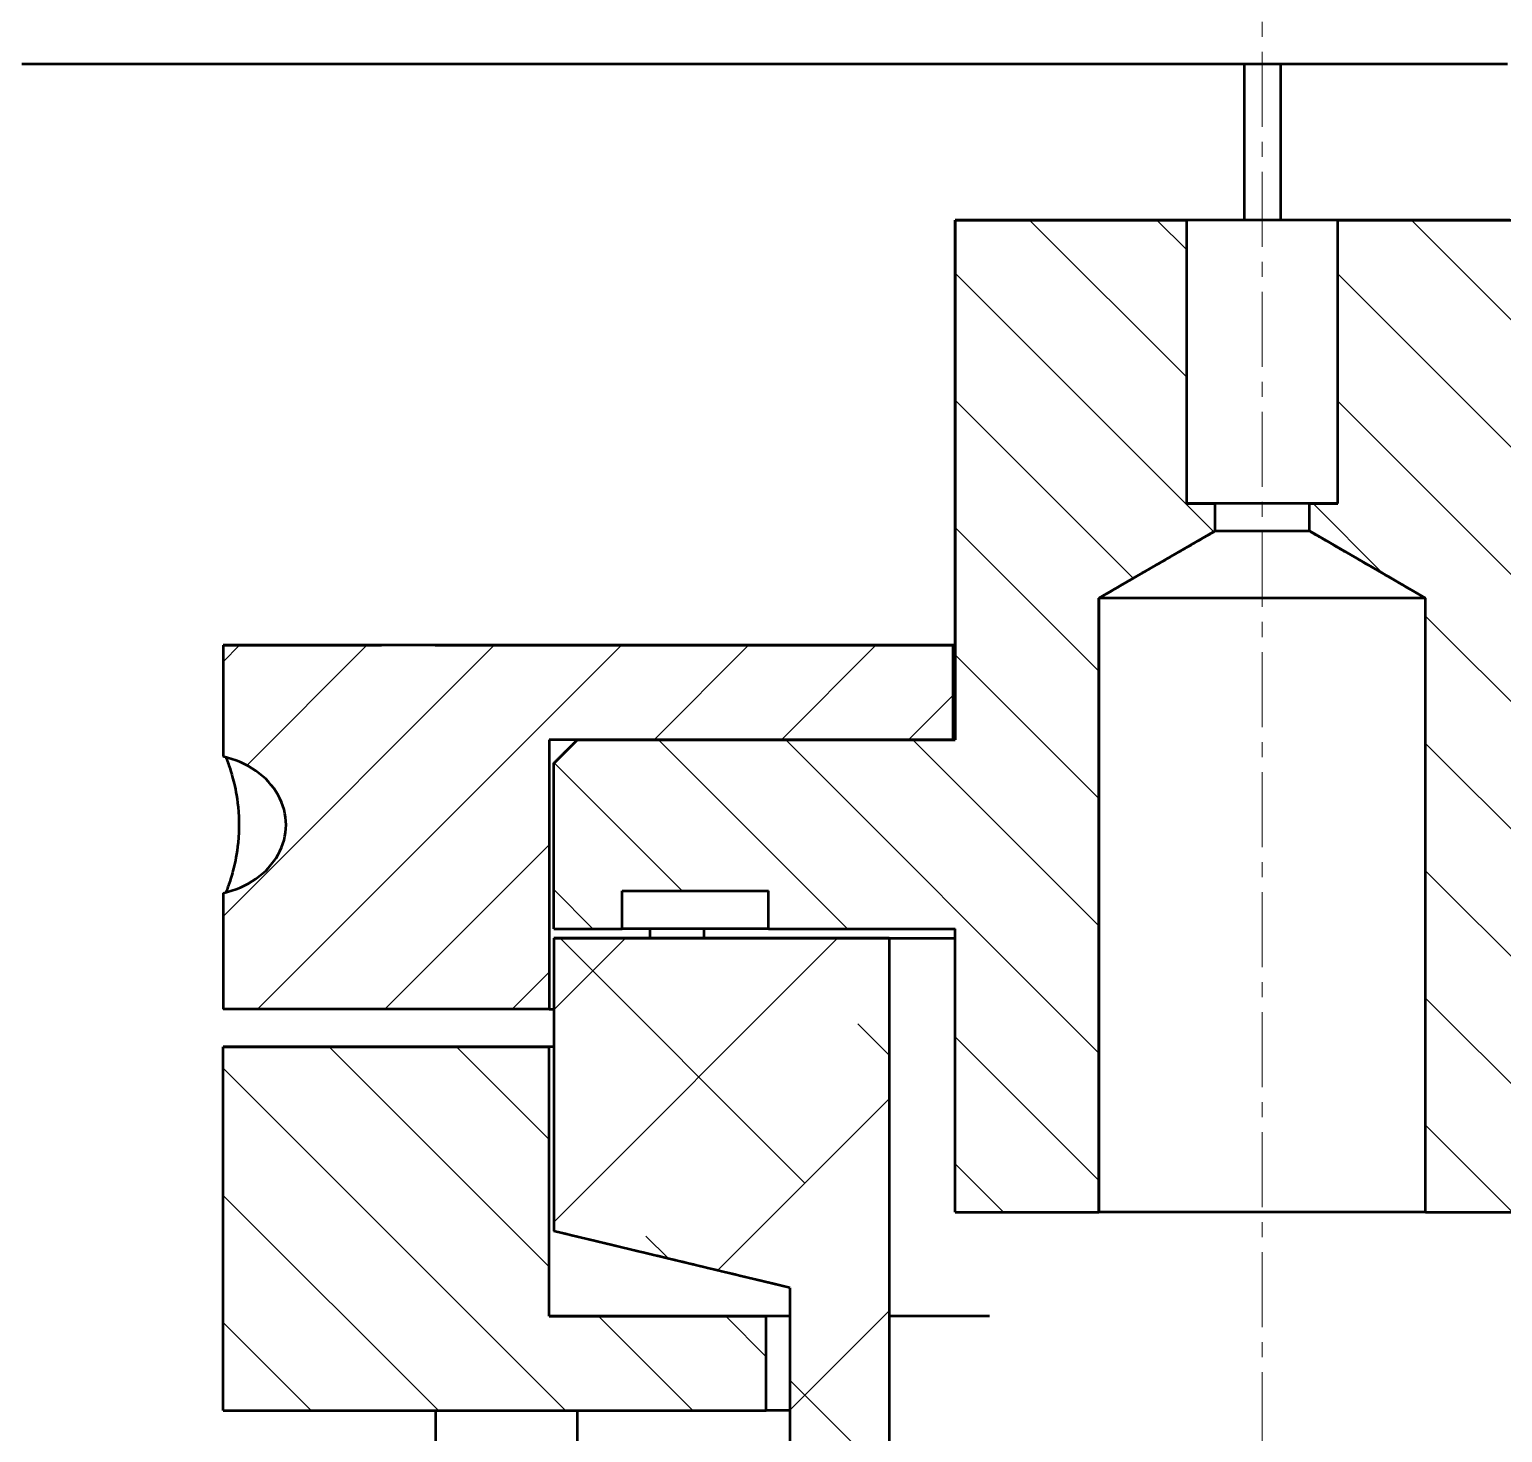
# Model space of a CAD drawing. Header units: millimetres. Extents: x 2 to 418, y 2 to 295.
# Drawn here: x 68.9 to 100.09, y 169.84 to 199.54 of the extents above; entities that cross this region are included whole.
import ezdxf

# ---------------------------------------------------------------- set-up
doc = ezdxf.new("R2010")
doc.units = ezdxf.units.MM
doc.linetypes.add('CENTER2', pattern=[2.541, 1.587, -0.318, 0.318, -0.318])
for name, color, linetype, lineweight in [('MITTELLINIE', 7, 'CENTER2', 18), ('SCHRAFFUR', 7, 'Continuous', 18), ('SICHTKANTE', 7, 'Continuous', 50)]:
    doc.layers.add(name, color=color, linetype=linetype, lineweight=lineweight)

msp = doc.modelspace()

# ---------------------------------------------------------------- hatches: boundary and pattern name
at = {"layer": 'SCHRAFFUR'}
h = msp.add_hatch(dxfattribs=at)
h.set_pattern_fill('ANSI31', scale=0.6, angle=90)
h.paths.add_polyline_path([(91.541, 187.5), (91.541, 186.959), (91.541, 186.417), (91.541, 185.875), (91.541, 185.334), (91.541, 184.792), (91.541, 184.25), (91.541, 183.709), (91.541, 183.167), (91.541, 182.625), (91.541, 182.084), (91.541, 181.542), (91.541, 181), (91.541, 180.459), (91.541, 179.917), (91.541, 179.375), (91.541, 178.834), (91.541, 178.292), (91.541, 177.75), (91.541, 177.209), (91.541, 176.667), (91.541, 176.125), (91.541, 175.584), (91.541, 175.042), (91.541, 174.5), (88.5, 174.5), (88.5, 180.5), (84.55, 180.5), (84.55, 181.3), (81.45, 181.3), (81.45, 180.5), (80, 180.5), (80, 184), (80.021, 184.021), (80.042, 184.042), (80.062, 184.063), (80.083, 184.084), (80.104, 184.104), (80.125, 184.125), (80.146, 184.146), (80.167, 184.167), (80.187, 184.188), (80.208, 184.209), (80.229, 184.229), (80.25, 184.25), (80.271, 184.271), (80.292, 184.292), (80.312, 184.313), (80.333, 184.334), (80.354, 184.354), (80.375, 184.375), (80.396, 184.396), (80.417, 184.417), (80.437, 184.438), (80.458, 184.459), (80.479, 184.479), (80.5, 184.5), (88.5, 184.5), (88.5, 184.959), (88.5, 185.417), (88.5, 185.875), (88.5, 186.334), (88.5, 186.792), (88.5, 187.25), (88.5, 187.709), (88.5, 188.167), (88.5, 188.625), (88.5, 189.084), (88.5, 189.542), (88.5, 190), (88.5, 190.459), (88.5, 190.917), (88.5, 191.375), (88.5, 191.834), (88.5, 192.292), (88.5, 192.75), (88.5, 193.209), (88.5, 193.667), (88.5, 194.125), (88.5, 194.584), (88.5, 195.042), (88.5, 195.5), (93.4, 195.5), (93.4, 189.5), (94, 189.5), (94, 188.92), (93.897, 188.86), (93.795, 188.801), (93.693, 188.742), (93.59, 188.683), (93.488, 188.624), (93.385, 188.565), (93.283, 188.506), (93.18, 188.446), (93.078, 188.387), (92.976, 188.328), (92.873, 188.269), (92.771, 188.21), (92.668, 188.151), (92.566, 188.092), (92.463, 188.032), (92.361, 187.973), (92.258, 187.914), (92.156, 187.855), (92.054, 187.796), (91.951, 187.737), (91.849, 187.678), (91.746, 187.618), (91.644, 187.559), (91.541, 187.5)])
h = msp.add_hatch(dxfattribs=at)
h.set_pattern_fill('ANSI31', scale=0.6, angle=90)
h.paths.add_polyline_path([(98.458, 174.5), (98.458, 175.042), (98.458, 175.584), (98.458, 176.125), (98.458, 176.667), (98.458, 177.209), (98.458, 177.75), (98.458, 178.292), (98.458, 178.834), (98.458, 179.375), (98.458, 179.917), (98.458, 180.459), (98.458, 181), (98.458, 181.542), (98.458, 182.084), (98.458, 182.625), (98.458, 183.167), (98.458, 183.709), (98.458, 184.25), (98.458, 184.792), (98.458, 185.334), (98.458, 185.875), (98.458, 186.417), (98.458, 186.959), (98.458, 187.5), (98.356, 187.559), (98.254, 187.618), (98.151, 187.678), (98.049, 187.737), (97.946, 187.796), (97.844, 187.855), (97.741, 187.914), (97.639, 187.973), (97.536, 188.032), (97.434, 188.092), (97.332, 188.151), (97.229, 188.21), (97.127, 188.269), (97.024, 188.328), (96.922, 188.387), (96.819, 188.446), (96.717, 188.506), (96.615, 188.565), (96.512, 188.624), (96.41, 188.683), (96.307, 188.742), (96.205, 188.801), (96.102, 188.86), (96, 188.92), (96, 189.5), (96.6, 189.5), (96.6, 195.5), (101.5, 195.5), (101.5, 195.042), (101.5, 194.584), (101.5, 194.125), (101.5, 193.667), (101.5, 193.209), (101.5, 192.75), (101.5, 192.292), (101.5, 191.834), (101.5, 191.375), (101.5, 190.917), (101.5, 190.459), (101.5, 190), (101.5, 189.542), (101.5, 189.084), (101.5, 188.625), (101.5, 188.167), (101.5, 187.709), (101.5, 187.25), (101.5, 186.792), (101.5, 186.334), (101.5, 185.875), (101.5, 185.417), (101.5, 184.959), (101.5, 184.5), (109.5, 184.5), (109.521, 184.479), (109.542, 184.459), (109.562, 184.438), (109.583, 184.417), (109.604, 184.396), (109.625, 184.375), (109.646, 184.354), (109.667, 184.334), (109.687, 184.313), (109.708, 184.292), (109.729, 184.271), (109.75, 184.25), (109.771, 184.229), (109.792, 184.209), (109.812, 184.188), (109.833, 184.167), (109.854, 184.146), (109.875, 184.125), (109.896, 184.104), (109.917, 184.084), (109.937, 184.063), (109.958, 184.042), (109.979, 184.021), (110, 184), (110, 180.5), (108.55, 180.5), (108.55, 181.3), (105.45, 181.3), (105.45, 180.5), (101.5, 180.5), (101.5, 174.5), (98.458, 174.5)])
h = msp.add_hatch(dxfattribs=at)
h.set_pattern_fill('ANSI31', scale=0.6)
h.paths.add_polyline_path([(73, 178.8), (79.9, 178.8), (73, 178.8), (73, 181.256), (73, 181.255), (73.171, 181.302), (73.336, 181.363), (73.496, 181.439), (73.649, 181.529), (73.791, 181.633), (73.922, 181.751), (74.04, 181.884), (74.141, 182.029), (74.223, 182.185), (74.283, 182.351), (74.321, 182.524), (74.333, 182.7), (74.321, 182.876), (74.283, 183.049), (74.223, 183.215), (74.141, 183.372), (74.04, 183.517), (73.922, 183.649), (73.791, 183.768), (73.649, 183.872), (73.496, 183.962), (73.336, 184.037), (73.171, 184.098), (73, 184.145), (73, 184.145), (73, 186.5), (88.45, 186.5), (88.45, 184.5), (79.9, 184.5), (79.9, 178.8)])
h = msp.add_hatch(dxfattribs=at)
h.set_pattern_fill('ANSI38')
h.paths.add_polyline_path([(72, 153), (72, 151.375), (72, 149.75), (72, 148.125), (72, 146.5), (72, 144.875), (72, 143.25), (72, 141.625), (72, 140), (72, 138.375), (72, 136.75), (72, 135.125), (72, 133.5), (72, 131.875), (72, 130.25), (72, 128.625), (72, 127), (72, 125.375), (72, 123.75), (72, 122.125), (72, 120.5), (72, 118.875), (72, 117.25), (72, 115.625), (72, 114), (71.937, 113.938), (71.875, 113.875), (71.812, 113.813), (71.75, 113.75), (71.687, 113.688), (71.625, 113.625), (71.562, 113.563), (71.5, 113.5), (71.437, 113.438), (71.375, 113.375), (71.312, 113.313), (71.25, 113.25), (71.187, 113.188), (71.125, 113.125), (71.062, 113.063), (71, 113), (70.937, 112.938), (70.875, 112.875), (70.812, 112.813), (70.75, 112.75), (70.687, 112.688), (70.625, 112.625), (70.562, 112.563), (70.5, 112.5), (65.5, 112.5), (65.437, 112.563), (65.375, 112.625), (65.312, 112.688), (65.25, 112.75), (65.187, 112.813), (65.125, 112.875), (65.062, 112.938), (65, 113), (64.937, 113.063), (64.875, 113.125), (64.812, 113.188), (64.75, 113.25), (64.687, 113.313), (64.625, 113.375), (64.562, 113.438), (64.5, 113.5), (64.437, 113.563), (64.375, 113.625), (64.312, 113.688), (64.25, 113.75), (64.187, 113.813), (64.125, 113.875), (64.062, 113.938), (64, 114), (64, 122.7), (67.9, 122.7), (67.965, 122.702), (68.03, 122.709), (68.095, 122.719), (68.159, 122.734), (68.221, 122.753), (68.283, 122.776), (68.342, 122.803), (68.4, 122.834), (68.455, 122.869), (68.509, 122.907), (68.559, 122.948), (68.607, 122.993), (68.652, 123.041), (68.693, 123.091), (68.731, 123.145), (68.766, 123.2), (68.797, 123.258), (68.824, 123.318), (68.847, 123.379), (68.866, 123.441), (68.881, 123.505), (68.891, 123.57), (68.898, 123.635), (68.9, 123.7), (68.9, 125.004), (68.9, 126.309), (68.9, 127.613), (68.9, 128.917), (68.9, 130.221), (68.9, 131.525), (68.9, 132.829), (68.9, 134.134), (68.9, 135.438), (68.9, 136.742), (68.9, 138.046), (68.9, 139.35), (68.9, 140.654), (68.9, 141.959), (68.9, 143.263), (68.9, 144.567), (68.9, 145.871), (68.9, 147.175), (68.9, 148.479), (68.9, 149.784), (68.9, 151.088), (68.9, 152.392), (68.9, 153.696), (68.9, 155), (68.911, 155.327), (68.943, 155.653), (68.996, 155.976), (69.07, 156.294), (69.165, 156.607), (69.28, 156.914), (69.416, 157.212), (69.57, 157.5), (69.743, 157.778), (69.933, 158.044), (70.141, 158.297), (70.364, 158.536), (70.603, 158.759), (70.856, 158.967), (71.122, 159.158), (71.4, 159.33), (71.688, 159.485), (71.986, 159.62), (72.293, 159.735), (72.606, 159.83), (72.924, 159.904), (73.247, 159.957), (73.573, 159.99), (73.9, 160), (83, 160), (83.131, 160.004), (83.261, 160.017), (83.39, 160.039), (83.518, 160.068), (83.643, 160.106), (83.765, 160.152), (83.884, 160.206), (84, 160.268), (84.111, 160.337), (84.217, 160.414), (84.319, 160.497), (84.414, 160.586), (84.504, 160.682), (84.587, 160.783), (84.663, 160.889), (84.732, 161), (84.794, 161.116), (84.848, 161.235), (84.894, 161.357), (84.932, 161.483), (84.961, 161.61), (84.983, 161.739), (84.996, 161.869), (85, 162), (85, 162.454), (85, 162.909), (85, 163.363), (85, 163.817), (85, 164.271), (85, 164.725), (85, 165.179), (85, 165.634), (85, 166.088), (85, 166.542), (85, 166.996), (85, 167.45), (85, 167.904), (85, 168.359), (85, 168.813), (85, 169.267), (85, 169.721), (85, 170.175), (85, 170.629), (85, 171.084), (85, 171.538), (85, 171.992), (85, 172.446), (85, 172.9), (84.792, 172.95), (84.583, 173), (84.375, 173.05), (84.167, 173.1), (83.958, 173.15), (83.75, 173.2), (83.542, 173.25), (83.333, 173.3), (83.125, 173.35), (82.917, 173.4), (82.708, 173.45), (82.5, 173.5), (82.292, 173.55), (82.083, 173.6), (81.875, 173.65), (81.667, 173.7), (81.458, 173.75), (81.25, 173.8), (81.042, 173.85), (80.833, 173.9), (80.625, 173.95), (80.417, 174), (80.208, 174.05), (80, 174.1), (80, 180.3), (87.1, 180.3), (87.1, 179.329), (87.1, 178.359), (87.1, 177.388), (87.1, 176.417), (87.1, 175.446), (87.1, 174.475), (87.1, 173.504), (87.1, 172.534), (87.1, 171.563), (87.1, 170.592), (87.1, 169.621), (87.1, 168.65), (87.1, 167.679), (87.1, 166.709), (87.1, 165.738), (87.1, 164.767), (87.1, 163.796), (87.1, 162.825), (87.1, 161.854), (87.1, 160.884), (87.1, 159.913), (87.1, 158.942), (87.1, 157.971), (87.1, 157), (87.096, 156.869), (87.083, 156.739), (87.061, 156.61), (87.032, 156.483), (86.994, 156.357), (86.948, 156.235), (86.894, 156.116), (86.832, 156), (86.763, 155.889), (86.687, 155.783), (86.604, 155.682), (86.514, 155.586), (86.419, 155.497), (86.317, 155.414), (86.211, 155.337), (86.1, 155.268), (85.984, 155.206), (85.865, 155.152), (85.743, 155.106), (85.618, 155.068), (85.49, 155.039), (85.361, 155.017), (85.231, 155.004), (85.1, 155), (74, 155), (73.869, 154.996), (73.739, 154.983), (73.61, 154.962), (73.482, 154.932), (73.357, 154.894), (73.235, 154.848), (73.115, 154.794), (73, 154.732), (72.889, 154.663), (72.782, 154.587), (72.681, 154.504), (72.586, 154.414), (72.496, 154.319), (72.413, 154.218), (72.337, 154.111), (72.268, 154), (72.206, 153.885), (72.152, 153.766), (72.106, 153.643), (72.068, 153.518), (72.038, 153.39), (72.017, 153.261), (72.004, 153.131), (72, 153)])
h = msp.add_hatch(dxfattribs=at)
h.set_pattern_fill('ANSI31', scale=0.6, angle=90)
h.paths.add_polyline_path([(79.9, 178), (73, 178), (79.9, 178), (79.9, 172.3), (84.5, 172.3), (84.5, 170.3), (73, 170.3), (73, 178)])

# ---------------------------------------------------------------- linework, layer by layer
at = {"layer": 'MITTELLINIE'}
msp.add_line((95, 106), (95, 252), dxfattribs=at)
at = {"layer": 'SICHTKANTE'}
for p, q in [((94.616, 198.8), (94.616, 195.5)), ((95.384, 198.8), (95.384, 195.5)), ((88.5, 195.5), (93.4, 195.5)), ((88.5, 184.5), (88.5, 195.5)), ((93.4, 189.5), (93.4, 195.5)), ((93.4, 189.5), (93.4, 195.5)), ((96.6, 189.5), (96.6, 195.5)), ((96.6, 195.5), (101.5, 195.5)), ((96.6, 189.5), (96.6, 195.5)), ((93.4, 189.5), (94, 189.5)), ((94, 188.92), (94, 189.5)), ((94, 188.92), (94, 189.5)), ((96, 188.92), (96, 189.5)), ((96, 189.5), (96.6, 189.5)), ((96, 188.92), (96, 189.5)), ((94, 188.92), (91.541, 187.5)), ((96, 188.92), (98.458, 187.5)), ((91.541, 174.5), (91.541, 187.5)), ((98.458, 174.5), (98.458, 187.5)), ((73, 186.5), (73, 184.145)), ((88.45, 186.5), (73, 186.5)), ((73, 186.5), (73, 184.145)), ((88.5, 186.5), (77.49, 186.5)), ((88.45, 186.5), (88.45, 184.5)), ((88.45, 186.5), (88.45, 184.5)), ((88.45, 184.5), (79.9, 184.5)), ((79.9, 184.5), (79.9, 178.8)), ((79.9, 184.5), (79.9, 178.8)), ((80.5, 184.5), (80, 184)), ((80.5, 184.5), (88.5, 184.5)), ((88.5, 184.5), (88.45, 184.5)), ((80, 180.5), (80, 184)), ((80, 180.5), (80, 184)), ((73, 181.256), (73, 178.8)), ((73, 181.255), (73, 178.8)), ((81.45, 181.3), (84.55, 181.3)), ((81.45, 180.5), (81.45, 181.3)), ((81.45, 180.5), (81.45, 181.3)), ((84.55, 180.5), (84.55, 181.3)), ((84.55, 180.5), (84.55, 181.3)), ((80, 180.5), (81.45, 180.5)), ((80, 180.3), (80, 174.1)), ((87.1, 180.3), (80, 180.3)), ((80, 180.3), (80, 174.1)), ((82.037, 180.5), (82.037, 180.3)), ((83.175, 180.5), (83.175, 180.3)), ((84.55, 180.5), (88.5, 180.5)), ((87.1, 180.3), (87.1, 157)), ((88.5, 174.5), (88.5, 180.5)), ((88.5, 174.5), (88.5, 180.5)), ((79.9, 178.8), (73, 178.8)), ((73, 178), (79.9, 178)), ((73, 170.3), (73, 178)), ((73, 170.3), (73, 178)), ((79.9, 172.3), (79.9, 178)), ((79.9, 172.3), (79.9, 178)), ((88.5, 174.5), (91.541, 174.5)), ((98.458, 174.5), (101.5, 174.5)), ((85, 172.9), (80, 174.1)), ((85, 172.9), (85, 162)), ((79.9, 172.3), (84.5, 172.3)), ((84.5, 170.3), (84.5, 172.3)), ((84.5, 170.3), (84.5, 172.3)), ((73, 170.3), (84.5, 170.3)), ((77.5, 160), (77.5, 170.3)), ((80.5, 160), (80.5, 170.3))]:
    msp.add_line(p, q, dxfattribs=at)
for points in [[(100.192, 198.8), (97.596, 198.8), (95, 198.8), (92.404, 198.8), (89.808, 198.8), (87.212, 198.8), (84.69, 198.8), (82.224, 198.8), (79.758, 198.8), (77.329, 198.8), (75.117, 198.8), (72.904, 198.8), (70.692, 198.8), (68.741, 198.8)], [(88.5, 195.5), (88.5, 195.283), (88.5, 195.063), (88.5, 194.841), (88.5, 194.618), (88.5, 194.393), (88.5, 194.167), (88.5, 193.939), (88.5, 193.71), (88.5, 193.48), (88.5, 193.25), (88.5, 193.018), (88.5, 192.786), (88.5, 192.554), (88.5, 192.321), (88.5, 192.088), (88.5, 191.855), (88.5, 191.622), (88.5, 191.389), (88.5, 191.156), (88.5, 190.923), (88.5, 190.69), (88.5, 190.457), (88.5, 190.225), (88.5, 189.993), (88.5, 189.762), (88.5, 189.531), (88.5, 189.3), (88.5, 189.07), (88.5, 188.84), (88.5, 188.61), (88.5, 188.381), (88.5, 188.153), (88.5, 187.924), (88.5, 187.696), (88.5, 187.468), (88.5, 187.241), (88.5, 187.013), (88.5, 186.786), (88.5, 186.559), (88.5, 186.332), (88.5, 186.104), (88.5, 185.877), (88.5, 185.649), (88.5, 185.42), (88.5, 185.191), (88.5, 184.962), (88.5, 184.731), (88.5, 184.5)], [(88.536, 195.5), (88.534, 195.5), (88.533, 195.5), (88.531, 195.5), (88.53, 195.5), (88.529, 195.5), (88.527, 195.5), (88.526, 195.5), (88.525, 195.5), (88.523, 195.5), (88.522, 195.5), (88.521, 195.5), (88.52, 195.5), (88.519, 195.5), (88.518, 195.5), (88.517, 195.5), (88.516, 195.5), (88.515, 195.5), (88.514, 195.5), (88.513, 195.5), (88.512, 195.5), (88.511, 195.5), (88.51, 195.5), (88.51, 195.5), (88.509, 195.5), (88.508, 195.5), (88.507, 195.5), (88.507, 195.5), (88.506, 195.5), (88.505, 195.5), (88.505, 195.5), (88.504, 195.5), (88.504, 195.5), (88.503, 195.5), (88.503, 195.5), (88.503, 195.5), (88.502, 195.5), (88.502, 195.5), (88.501, 195.5), (88.501, 195.5), (88.501, 195.5), (88.501, 195.5), (88.5, 195.5), (88.5, 195.5), (88.5, 195.5), (88.5, 195.5), (88.5, 195.5), (88.5, 195.5), (88.5, 195.5)], [(100.242, 195.5), (99.988, 195.5), (99.715, 195.5), (99.423, 195.5), (99.113, 195.5), (98.786, 195.5), (98.445, 195.5), (98.089, 195.5), (97.721, 195.5), (97.343, 195.5), (96.955, 195.5), (96.559, 195.5), (96.157, 195.5), (95.75, 195.5), (95.34, 195.5), (94.929, 195.5), (94.519, 195.5), (94.11, 195.5), (93.704, 195.5), (93.304, 195.5), (92.911, 195.5), (92.526, 195.5), (92.151, 195.5), (91.787, 195.5), (91.436, 195.5), (91.1, 195.5), (90.779, 195.5), (90.475, 195.5), (90.189, 195.5), (89.922, 195.5), (89.676, 195.5), (89.451, 195.5), (89.248, 195.5), (89.068, 195.5), (88.912, 195.5), (88.78, 195.5), (88.673, 195.5), (88.592, 195.5), (88.536, 195.5)], [(93.409, 195.5), (93.408, 195.5), (93.408, 195.5), (93.408, 195.5), (93.407, 195.5), (93.407, 195.5), (93.407, 195.5), (93.406, 195.5), (93.406, 195.5), (93.406, 195.5), (93.405, 195.5), (93.405, 195.5), (93.405, 195.5), (93.405, 195.5), (93.404, 195.5), (93.404, 195.5), (93.404, 195.5), (93.404, 195.5), (93.403, 195.5), (93.403, 195.5), (93.403, 195.5), (93.403, 195.5), (93.402, 195.5), (93.402, 195.5), (93.402, 195.5), (93.402, 195.5), (93.402, 195.5), (93.402, 195.5), (93.401, 195.5), (93.401, 195.5), (93.401, 195.5), (93.401, 195.5), (93.401, 195.5), (93.401, 195.5), (93.401, 195.5), (93.401, 195.5), (93.4, 195.5), (93.4, 195.5), (93.4, 195.5), (93.4, 195.5), (93.4, 195.5), (93.4, 195.5), (93.4, 195.5), (93.4, 195.5), (93.4, 195.5), (93.4, 195.5), (93.4, 195.5), (93.4, 195.5), (93.4, 195.5)], [(96.6, 195.5), (96.597, 195.5), (96.587, 195.5), (96.571, 195.5), (96.549, 195.5), (96.521, 195.5), (96.486, 195.5), (96.446, 195.5), (96.399, 195.5), (96.347, 195.5), (96.29, 195.5), (96.228, 195.5), (96.161, 195.5), (96.089, 195.5), (96.012, 195.5), (95.932, 195.5), (95.848, 195.5), (95.76, 195.5), (95.67, 195.5), (95.577, 195.5), (95.481, 195.5), (95.384, 195.5), (95.285, 195.5), (95.185, 195.5), (95.084, 195.5), (94.983, 195.5), (94.881, 195.5), (94.781, 195.5), (94.681, 195.5), (94.583, 195.5), (94.486, 195.5), (94.391, 195.5), (94.299, 195.5), (94.209, 195.5), (94.123, 195.5), (94.04, 195.5), (93.961, 195.5), (93.886, 195.5), (93.816, 195.5), (93.75, 195.5), (93.689, 195.5), (93.634, 195.5), (93.584, 195.5), (93.54, 195.5), (93.501, 195.5), (93.469, 195.5), (93.443, 195.5), (93.422, 195.5), (93.409, 195.5)], [(93.409, 189.5), (93.408, 189.5), (93.408, 189.5), (93.408, 189.5), (93.407, 189.5), (93.407, 189.5), (93.407, 189.5), (93.406, 189.5), (93.406, 189.5), (93.406, 189.5), (93.405, 189.5), (93.405, 189.5), (93.405, 189.5), (93.405, 189.5), (93.404, 189.5), (93.404, 189.5), (93.404, 189.5), (93.404, 189.5), (93.403, 189.5), (93.403, 189.5), (93.403, 189.5), (93.403, 189.5), (93.402, 189.5), (93.402, 189.5), (93.402, 189.5), (93.402, 189.5), (93.402, 189.5), (93.402, 189.5), (93.401, 189.5), (93.401, 189.5), (93.401, 189.5), (93.401, 189.5), (93.401, 189.5), (93.401, 189.5), (93.401, 189.5), (93.401, 189.5), (93.4, 189.5), (93.4, 189.5), (93.4, 189.5), (93.4, 189.5), (93.4, 189.5), (93.4, 189.5), (93.4, 189.5), (93.4, 189.5), (93.4, 189.5), (93.4, 189.5), (93.4, 189.5), (93.4, 189.5), (93.4, 189.5)], [(96.6, 189.5), (96.597, 189.5), (96.587, 189.5), (96.571, 189.5), (96.549, 189.5), (96.521, 189.5), (96.486, 189.5), (96.446, 189.5), (96.399, 189.5), (96.347, 189.5), (96.29, 189.5), (96.228, 189.5), (96.161, 189.5), (96.089, 189.5), (96.012, 189.5), (95.932, 189.5), (95.848, 189.5), (95.76, 189.5), (95.67, 189.5), (95.577, 189.5), (95.481, 189.5), (95.384, 189.5), (95.285, 189.5), (95.185, 189.5), (95.084, 189.5), (94.983, 189.5), (94.881, 189.5), (94.781, 189.5), (94.681, 189.5), (94.583, 189.5), (94.486, 189.5), (94.391, 189.5), (94.299, 189.5), (94.209, 189.5), (94.123, 189.5), (94.04, 189.5), (93.961, 189.5), (93.886, 189.5), (93.816, 189.5), (93.75, 189.5), (93.689, 189.5), (93.634, 189.5), (93.584, 189.5), (93.54, 189.5), (93.501, 189.5), (93.469, 189.5), (93.443, 189.5), (93.422, 189.5), (93.409, 189.5)], [(94.005, 189.5), (94.005, 189.5), (94.005, 189.5), (94.005, 189.5), (94.005, 189.5), (94.004, 189.5), (94.004, 189.5), (94.004, 189.5), (94.004, 189.5), (94.004, 189.5), (94.003, 189.5), (94.003, 189.5), (94.003, 189.5), (94.003, 189.5), (94.003, 189.5), (94.002, 189.5), (94.002, 189.5), (94.002, 189.5), (94.002, 189.5), (94.002, 189.5), (94.002, 189.5), (94.002, 189.5), (94.002, 189.5), (94.001, 189.5), (94.001, 189.5), (94.001, 189.5), (94.001, 189.5), (94.001, 189.5), (94.001, 189.5), (94.001, 189.5), (94.001, 189.5), (94.001, 189.5), (94.001, 189.5), (94, 189.5), (94, 189.5), (94, 189.5), (94, 189.5), (94, 189.5), (94, 189.5), (94, 189.5), (94, 189.5), (94, 189.5), (94, 189.5), (94, 189.5), (94, 189.5), (94, 189.5), (94, 189.5), (94, 189.5), (94, 189.5)], [(96, 189.5), (95.998, 189.5), (95.992, 189.5), (95.982, 189.5), (95.968, 189.5), (95.95, 189.5), (95.929, 189.5), (95.903, 189.5), (95.875, 189.5), (95.842, 189.5), (95.806, 189.5), (95.767, 189.5), (95.725, 189.5), (95.68, 189.5), (95.633, 189.5), (95.582, 189.5), (95.53, 189.5), (95.475, 189.5), (95.419, 189.5), (95.36, 189.5), (95.301, 189.5), (95.24, 189.5), (95.178, 189.5), (95.115, 189.5), (95.052, 189.5), (94.989, 189.5), (94.926, 189.5), (94.863, 189.5), (94.801, 189.5), (94.739, 189.5), (94.679, 189.5), (94.619, 189.5), (94.562, 189.5), (94.506, 189.5), (94.452, 189.5), (94.4, 189.5), (94.351, 189.5), (94.304, 189.5), (94.26, 189.5), (94.219, 189.5), (94.181, 189.5), (94.146, 189.5), (94.115, 189.5), (94.087, 189.5), (94.063, 189.5), (94.043, 189.5), (94.027, 189.5), (94.014, 189.5), (94.005, 189.5)], [(91.541, 187.5), (91.627, 187.55), (91.713, 187.599), (91.798, 187.648), (91.879, 187.695), (91.958, 187.741), (92.036, 187.786), (92.113, 187.83), (92.185, 187.872), (92.257, 187.913), (92.328, 187.955), (92.396, 187.993), (92.461, 188.031), (92.527, 188.069), (92.591, 188.106), (92.651, 188.141), (92.711, 188.175), (92.771, 188.21), (92.827, 188.242), (92.882, 188.274), (92.936, 188.306), (92.989, 188.336), (93.04, 188.365), (93.09, 188.394), (93.14, 188.423), (93.186, 188.45), (93.232, 188.476), (93.278, 188.503), (93.322, 188.528), (93.364, 188.553), (93.406, 188.577), (93.448, 188.601), (93.486, 188.623), (93.525, 188.645), (93.563, 188.668), (93.6, 188.689), (93.635, 188.709), (93.67, 188.729), (93.705, 188.749), (93.737, 188.768), (93.769, 188.786), (93.801, 188.805), (93.831, 188.822), (93.861, 188.839), (93.89, 188.856), (93.919, 188.873), (93.946, 188.888), (93.973, 188.904), (94, 188.92)], [(94, 188.92), (94, 188.92), (94, 188.92), (94, 188.92), (94, 188.92), (94, 188.92), (94, 188.92), (94, 188.92), (94, 188.92), (94, 188.92), (94, 188.92), (94, 188.92), (94, 188.92), (94, 188.92), (94, 188.92), (94, 188.92), (94.001, 188.92), (94.001, 188.92), (94.001, 188.92), (94.001, 188.92), (94.001, 188.92), (94.001, 188.92), (94.001, 188.92), (94.001, 188.92), (94.001, 188.92), (94.001, 188.92), (94.002, 188.92), (94.002, 188.92), (94.002, 188.92), (94.002, 188.92), (94.002, 188.92), (94.002, 188.92), (94.002, 188.92), (94.002, 188.92), (94.003, 188.92), (94.003, 188.92), (94.003, 188.92), (94.003, 188.92), (94.003, 188.92), (94.004, 188.92), (94.004, 188.92), (94.004, 188.92), (94.004, 188.92), (94.004, 188.92), (94.005, 188.92), (94.005, 188.92), (94.005, 188.92), (94.005, 188.92), (94.005, 188.92)], [(94.005, 188.92), (94.009, 188.92), (94.014, 188.92), (94.02, 188.92), (94.028, 188.92), (94.036, 188.92), (94.045, 188.92), (94.055, 188.92), (94.066, 188.92), (94.079, 188.92), (94.092, 188.92), (94.106, 188.92), (94.121, 188.92), (94.137, 188.92), (94.154, 188.92), (94.172, 188.92), (94.191, 188.92), (94.211, 188.92), (94.231, 188.92), (94.252, 188.92), (94.275, 188.92), (94.298, 188.92), (94.321, 188.92), (94.346, 188.92), (94.371, 188.92), (94.396, 188.92), (94.423, 188.92), (94.45, 188.92), (94.477, 188.92), (94.506, 188.92), (94.534, 188.92), (94.564, 188.92), (94.593, 188.92), (94.623, 188.92), (94.654, 188.92), (94.685, 188.92), (94.716, 188.92), (94.748, 188.92), (94.779, 188.92), (94.811, 188.92), (94.844, 188.92), (94.876, 188.92), (94.909, 188.92), (94.941, 188.92), (94.974, 188.92), (95.007, 188.92), (95.039, 188.92), (95.072, 188.92), (95.105, 188.92)], [(95.105, 188.92), (95.135, 188.92), (95.165, 188.92), (95.195, 188.92), (95.225, 188.92), (95.255, 188.92), (95.284, 188.92), (95.313, 188.92), (95.342, 188.92), (95.371, 188.92), (95.399, 188.92), (95.427, 188.92), (95.454, 188.92), (95.481, 188.92), (95.508, 188.92), (95.534, 188.92), (95.559, 188.92), (95.584, 188.92), (95.609, 188.92), (95.633, 188.92), (95.656, 188.92), (95.679, 188.92), (95.701, 188.92), (95.722, 188.92), (95.743, 188.92), (95.763, 188.92), (95.783, 188.92), (95.801, 188.92), (95.819, 188.92), (95.836, 188.92), (95.853, 188.92), (95.868, 188.92), (95.883, 188.92), (95.897, 188.92), (95.91, 188.92), (95.922, 188.92), (95.933, 188.92), (95.944, 188.92), (95.954, 188.92), (95.962, 188.92), (95.97, 188.92), (95.977, 188.92), (95.983, 188.92), (95.988, 188.92), (95.992, 188.92), (95.996, 188.92), (95.998, 188.92), (95.999, 188.92), (96, 188.92)], [(96, 188.92), (96.027, 188.904), (96.054, 188.888), (96.081, 188.873), (96.109, 188.856), (96.139, 188.839), (96.169, 188.822), (96.198, 188.805), (96.231, 188.786), (96.263, 188.768), (96.295, 188.749), (96.33, 188.729), (96.365, 188.709), (96.4, 188.689), (96.436, 188.668), (96.475, 188.645), (96.513, 188.623), (96.552, 188.601), (96.594, 188.577), (96.636, 188.553), (96.678, 188.528), (96.722, 188.503), (96.768, 188.476), (96.814, 188.45), (96.86, 188.423), (96.91, 188.394), (96.96, 188.365), (97.01, 188.336), (97.063, 188.306), (97.118, 188.274), (97.173, 188.242), (97.229, 188.21), (97.289, 188.175), (97.349, 188.141), (97.409, 188.106), (97.473, 188.069), (97.538, 188.031), (97.604, 187.993), (97.671, 187.955), (97.743, 187.913), (97.815, 187.872), (97.886, 187.83), (97.964, 187.786), (98.042, 187.741), (98.12, 187.695), (98.202, 187.648), (98.287, 187.599), (98.373, 187.55), (98.458, 187.5)], [(95.362, 187.5), (95.242, 187.5), (95.121, 187.5), (95, 187.5), (94.88, 187.5), (94.759, 187.5), (94.639, 187.5), (94.519, 187.5), (94.4, 187.5), (94.281, 187.5), (94.164, 187.5), (94.047, 187.5), (93.931, 187.5), (93.817, 187.5), (93.705, 187.5), (93.593, 187.5), (93.484, 187.5), (93.376, 187.5), (93.271, 187.5), (93.167, 187.5), (93.066, 187.5), (92.967, 187.5), (92.871, 187.5), (92.777, 187.5), (92.686, 187.5), (92.598, 187.5), (92.512, 187.5), (92.43, 187.5), (92.351, 187.5), (92.275, 187.5), (92.202, 187.5), (92.133, 187.5), (92.067, 187.5), (92.005, 187.5), (91.946, 187.5), (91.891, 187.5), (91.84, 187.5), (91.793, 187.5), (91.75, 187.5), (91.711, 187.5), (91.675, 187.5), (91.644, 187.5), (91.617, 187.5), (91.594, 187.5), (91.575, 187.5), (91.56, 187.5), (91.55, 187.5), (91.544, 187.5), (91.541, 187.5)], [(91.541, 187.5), (91.541, 187.243), (91.541, 186.984), (91.541, 186.724), (91.541, 186.461), (91.541, 186.197), (91.541, 185.931), (91.541, 185.665), (91.541, 185.397), (91.541, 185.128), (91.541, 184.858), (91.541, 184.587), (91.541, 184.316), (91.541, 184.044), (91.541, 183.772), (91.541, 183.499), (91.541, 183.226), (91.541, 182.953), (91.541, 182.679), (91.541, 182.406), (91.541, 182.132), (91.541, 181.859), (91.541, 181.585), (91.541, 181.312), (91.541, 181.039), (91.541, 180.766), (91.541, 180.493), (91.541, 180.22), (91.541, 179.947), (91.541, 179.675), (91.541, 179.403), (91.541, 179.131), (91.541, 178.859), (91.541, 178.588), (91.541, 178.316), (91.541, 178.045), (91.541, 177.774), (91.541, 177.502), (91.541, 177.231), (91.541, 176.96), (91.541, 176.688), (91.541, 176.416), (91.541, 176.144), (91.541, 175.872), (91.541, 175.599), (91.541, 175.325), (91.541, 175.051), (91.541, 174.776), (91.541, 174.5)], [(98.458, 187.5), (98.457, 187.5), (98.452, 187.5), (98.444, 187.5), (98.433, 187.5), (98.418, 187.5), (98.4, 187.5), (98.38, 187.5), (98.356, 187.5), (98.329, 187.5), (98.298, 187.5), (98.265, 187.5), (98.229, 187.5), (98.189, 187.5), (98.147, 187.5), (98.102, 187.5), (98.054, 187.5), (98.003, 187.5), (97.949, 187.5), (97.892, 187.5), (97.833, 187.5), (97.771, 187.5), (97.707, 187.5), (97.64, 187.5), (97.57, 187.5), (97.498, 187.5), (97.424, 187.5), (97.348, 187.5), (97.269, 187.5), (97.188, 187.5), (97.105, 187.5), (97.021, 187.5), (96.934, 187.5), (96.846, 187.5), (96.755, 187.5), (96.664, 187.5), (96.57, 187.5), (96.475, 187.5), (96.379, 187.5), (96.282, 187.5), (96.183, 187.5), (96.083, 187.5), (95.983, 187.5), (95.881, 187.5), (95.778, 187.5), (95.675, 187.5), (95.571, 187.5), (95.467, 187.5), (95.362, 187.5)], [(98.458, 174.5), (98.458, 174.773), (98.458, 175.045), (98.458, 175.318), (98.458, 175.59), (98.458, 175.862), (98.458, 176.134), (98.458, 176.405), (98.458, 176.677), (98.458, 176.948), (98.458, 177.22), (98.458, 177.491), (98.458, 177.763), (98.458, 178.034), (98.458, 178.305), (98.458, 178.576), (98.458, 178.848), (98.458, 179.119), (98.458, 179.39), (98.458, 179.661), (98.458, 179.933), (98.458, 180.204), (98.458, 180.475), (98.458, 180.747), (98.458, 181.018), (98.458, 181.289), (98.458, 181.561), (98.458, 181.832), (98.458, 182.103), (98.458, 182.375), (98.458, 182.646), (98.458, 182.917), (98.458, 183.188), (98.458, 183.459), (98.458, 183.73), (98.458, 184.001), (98.458, 184.272), (98.458, 184.542), (98.458, 184.812), (98.458, 185.083), (98.458, 185.353), (98.458, 185.622), (98.458, 185.892), (98.458, 186.161), (98.458, 186.429), (98.458, 186.698), (98.458, 186.966), (98.458, 187.233), (98.458, 187.5)], [(73, 186.5), (73.001, 186.5), (73.006, 186.5), (73.013, 186.5), (73.024, 186.5), (73.037, 186.5), (73.054, 186.5), (73.073, 186.5), (73.095, 186.5), (73.121, 186.5), (73.149, 186.5), (73.18, 186.5), (73.215, 186.5), (73.252, 186.5), (73.292, 186.5), (73.335, 186.5), (73.381, 186.5), (73.43, 186.5), (73.482, 186.5), (73.537, 186.5), (73.595, 186.5), (73.655, 186.5), (73.719, 186.5), (73.785, 186.5), (73.855, 186.5), (73.927, 186.5), (74.002, 186.5), (74.08, 186.5), (74.161, 186.5), (74.244, 186.5), (74.331, 186.5), (74.42, 186.5), (74.512, 186.5), (74.607, 186.5), (74.704, 186.5), (74.805, 186.5), (74.908, 186.5), (75.013, 186.5), (75.122, 186.5), (75.233, 186.5), (75.347, 186.5), (75.464, 186.5), (75.583, 186.5), (75.705, 186.5), (75.829, 186.5), (75.956, 186.5), (76.086, 186.5), (76.218, 186.5), (76.353, 186.5)], [(77.49, 186.5), (77.664, 186.5), (77.84, 186.5), (78.02, 186.5), (78.202, 186.5), (78.387, 186.5), (78.575, 186.5), (78.766, 186.5), (78.959, 186.5), (79.155, 186.5), (79.353, 186.5), (79.555, 186.5), (79.759, 186.5), (79.965, 186.5), (80.174, 186.5), (80.385, 186.5), (80.599, 186.5), (80.815, 186.5), (81.034, 186.5), (81.255, 186.5), (81.478, 186.5), (81.703, 186.5), (81.931, 186.5), (82.161, 186.5), (82.393, 186.5), (82.627, 186.5), (82.863, 186.5), (83.102, 186.5), (83.342, 186.5), (83.584, 186.5), (83.828, 186.5), (84.074, 186.5), (84.322, 186.5), (84.571, 186.5), (84.823, 186.5), (85.076, 186.5), (85.33, 186.5), (85.587, 186.5), (85.844, 186.5), (86.104, 186.5), (86.365, 186.5), (86.627, 186.5), (86.891, 186.5), (87.156, 186.5), (87.422, 186.5), (87.69, 186.5), (87.959, 186.5), (88.229, 186.5), (88.5, 186.5)], [(88.45, 186.5), (88.45, 186.5), (88.45, 186.5), (88.45, 186.5), (88.45, 186.5), (88.45, 186.5), (88.451, 186.5), (88.451, 186.5), (88.451, 186.5), (88.452, 186.5), (88.452, 186.5), (88.453, 186.5), (88.453, 186.5), (88.454, 186.5), (88.454, 186.5), (88.455, 186.5), (88.455, 186.5), (88.456, 186.5), (88.457, 186.5), (88.458, 186.5), (88.459, 186.5), (88.459, 186.5), (88.46, 186.5), (88.461, 186.5), (88.462, 186.5), (88.463, 186.5), (88.465, 186.5), (88.466, 186.5), (88.467, 186.5), (88.468, 186.5), (88.469, 186.5), (88.471, 186.5), (88.472, 186.5), (88.474, 186.5), (88.475, 186.5), (88.476, 186.5), (88.478, 186.5), (88.48, 186.5), (88.481, 186.5), (88.483, 186.5), (88.485, 186.5), (88.486, 186.5), (88.488, 186.5), (88.49, 186.5), (88.492, 186.5), (88.494, 186.5), (88.496, 186.5), (88.498, 186.5), (88.5, 186.5)], [(80, 184), (80.01, 184.011), (80.021, 184.021), (80.032, 184.032), (80.042, 184.043), (80.053, 184.053), (80.063, 184.064), (80.074, 184.074), (80.084, 184.085), (80.095, 184.095), (80.105, 184.106), (80.116, 184.116), (80.126, 184.127), (80.137, 184.137), (80.147, 184.148), (80.158, 184.158), (80.168, 184.169), (80.179, 184.179), (80.189, 184.19), (80.2, 184.2), (80.21, 184.211), (80.221, 184.221), (80.231, 184.231), (80.242, 184.242), (80.252, 184.252), (80.262, 184.263), (80.273, 184.273), (80.283, 184.284), (80.294, 184.294), (80.304, 184.304), (80.314, 184.315), (80.325, 184.325), (80.335, 184.335), (80.345, 184.346), (80.356, 184.356), (80.366, 184.366), (80.376, 184.377), (80.387, 184.387), (80.397, 184.397), (80.407, 184.408), (80.418, 184.418), (80.428, 184.428), (80.438, 184.439), (80.449, 184.449), (80.459, 184.459), (80.469, 184.469), (80.479, 184.48), (80.49, 184.49), (80.5, 184.5)], [(80.58, 184.5), (80.576, 184.5), (80.573, 184.5), (80.57, 184.5), (80.567, 184.5), (80.564, 184.5), (80.561, 184.5), (80.558, 184.5), (80.555, 184.5), (80.552, 184.5), (80.55, 184.5), (80.547, 184.5), (80.545, 184.5), (80.542, 184.5), (80.54, 184.5), (80.538, 184.5), (80.535, 184.5), (80.533, 184.5), (80.531, 184.5), (80.529, 184.5), (80.527, 184.5), (80.525, 184.5), (80.523, 184.5), (80.522, 184.5), (80.52, 184.5), (80.518, 184.5), (80.517, 184.5), (80.515, 184.5), (80.514, 184.5), (80.512, 184.5), (80.511, 184.5), (80.51, 184.5), (80.509, 184.5), (80.508, 184.5), (80.507, 184.5), (80.506, 184.5), (80.505, 184.5), (80.504, 184.5), (80.503, 184.5), (80.503, 184.5), (80.502, 184.5), (80.502, 184.5), (80.501, 184.5), (80.501, 184.5), (80.5, 184.5), (80.5, 184.5), (80.5, 184.5), (80.5, 184.5), (80.5, 184.5)], [(88.45, 184.5), (88.45, 184.5), (88.45, 184.5), (88.45, 184.5), (88.45, 184.5), (88.45, 184.5), (88.451, 184.5), (88.451, 184.5), (88.451, 184.5), (88.452, 184.5), (88.452, 184.5), (88.453, 184.5), (88.453, 184.5), (88.454, 184.5), (88.454, 184.5), (88.455, 184.5), (88.455, 184.5), (88.456, 184.5), (88.457, 184.5), (88.458, 184.5), (88.459, 184.5), (88.459, 184.5), (88.46, 184.5), (88.461, 184.5), (88.462, 184.5), (88.463, 184.5), (88.465, 184.5), (88.466, 184.5), (88.467, 184.5), (88.468, 184.5), (88.469, 184.5), (88.471, 184.5), (88.472, 184.5), (88.474, 184.5), (88.475, 184.5), (88.476, 184.5), (88.478, 184.5), (88.48, 184.5), (88.481, 184.5), (88.483, 184.5), (88.485, 184.5), (88.486, 184.5), (88.488, 184.5), (88.49, 184.5), (88.492, 184.5), (88.494, 184.5), (88.496, 184.5), (88.498, 184.5), (88.5, 184.5)], [(73, 181.255), (73.094, 181.279), (73.187, 181.307), (73.277, 181.34), (73.366, 181.376), (73.452, 181.416), (73.535, 181.459), (73.615, 181.507), (73.692, 181.558), (73.765, 181.612), (73.835, 181.669), (73.901, 181.73), (73.962, 181.793), (74.02, 181.859), (74.073, 181.928), (74.121, 181.998), (74.165, 182.071), (74.204, 182.146), (74.238, 182.222), (74.267, 182.299), (74.291, 182.378), (74.309, 182.458), (74.323, 182.538), (74.331, 182.619), (74.333, 182.7), (74.331, 182.781), (74.323, 182.862), (74.309, 182.943), (74.291, 183.022), (74.267, 183.101), (74.238, 183.179), (74.204, 183.255), (74.165, 183.329), (74.121, 183.402), (74.073, 183.473), (74.02, 183.541), (73.962, 183.607), (73.901, 183.671), (73.835, 183.731), (73.765, 183.788), (73.692, 183.843), (73.615, 183.894), (73.535, 183.941), (73.452, 183.985), (73.366, 184.025), (73.277, 184.061), (73.187, 184.093), (73.094, 184.121), (73, 184.145)], [(73.057, 184.131), (73.058, 184.129), (73.059, 184.127), (73.06, 184.125), (73.061, 184.124), (73.061, 184.122), (73.062, 184.12), (73.063, 184.118), (73.064, 184.116), (73.065, 184.114), (73.066, 184.112), (73.067, 184.11), (73.067, 184.107), (73.068, 184.105), (73.069, 184.103), (73.07, 184.101), (73.071, 184.099), (73.072, 184.097), (73.073, 184.094), (73.074, 184.092), (73.075, 184.09), (73.076, 184.088), (73.077, 184.085), (73.077, 184.083), (73.078, 184.08), (73.079, 184.078), (73.08, 184.076), (73.081, 184.073), (73.082, 184.071), (73.083, 184.068), (73.084, 184.066), (73.085, 184.063), (73.086, 184.061), (73.087, 184.058), (73.088, 184.055), (73.089, 184.053), (73.09, 184.05), (73.091, 184.047), (73.092, 184.045), (73.093, 184.042), (73.094, 184.039), (73.095, 184.037), (73.096, 184.034), (73.097, 184.031), (73.098, 184.028), (73.099, 184.025), (73.1, 184.022), (73.101, 184.02), (73.102, 184.017)], [(73.102, 184.017), (73.113, 183.987), (73.124, 183.956), (73.135, 183.922), (73.147, 183.887), (73.158, 183.849), (73.17, 183.809), (73.183, 183.766), (73.195, 183.721), (73.208, 183.674), (73.22, 183.625), (73.233, 183.572), (73.246, 183.517), (73.259, 183.458), (73.271, 183.394), (73.283, 183.325), (73.295, 183.25), (73.306, 183.168), (73.317, 183.076), (73.326, 182.975), (73.333, 182.867), (73.336, 182.757), (73.336, 182.648), (73.333, 182.538), (73.326, 182.43), (73.317, 182.328), (73.307, 182.236), (73.295, 182.154), (73.284, 182.079), (73.271, 182.009), (73.259, 181.945), (73.246, 181.886), (73.234, 181.83), (73.221, 181.778), (73.208, 181.728), (73.196, 181.681), (73.183, 181.636), (73.171, 181.594), (73.159, 181.553), (73.147, 181.515), (73.135, 181.48), (73.124, 181.446), (73.113, 181.414), (73.103, 181.385), (73.093, 181.358), (73.083, 181.332), (73.074, 181.309), (73.065, 181.288), (73.057, 181.269)], [(80, 180.3), (80.003, 180.3), (80.012, 180.3), (80.027, 180.3), (80.047, 180.3), (80.074, 180.3), (80.107, 180.3), (80.145, 180.3), (80.19, 180.3), (80.24, 180.3), (80.296, 180.3), (80.358, 180.3), (80.426, 180.3), (80.499, 180.3), (80.578, 180.3), (80.663, 180.3), (80.754, 180.3), (80.85, 180.3), (80.952, 180.3), (81.059, 180.3), (81.172, 180.3), (81.291, 180.3), (81.415, 180.3), (81.544, 180.3), (81.679, 180.3), (81.818, 180.3), (81.963, 180.3), (82.114, 180.3), (82.269, 180.3), (82.429, 180.3), (82.595, 180.3), (82.765, 180.3), (82.94, 180.3), (83.12, 180.3), (83.305, 180.3), (83.494, 180.3), (83.688, 180.3), (83.886, 180.3), (84.088, 180.3), (84.295, 180.3), (84.507, 180.3), (84.722, 180.3), (84.941, 180.3), (85.165, 180.3), (85.392, 180.3), (85.623, 180.3), (85.858, 180.3), (86.097, 180.3), (86.339, 180.3)], [(81.524, 180.5), (81.521, 180.5), (81.518, 180.5), (81.515, 180.5), (81.512, 180.5), (81.51, 180.5), (81.507, 180.5), (81.504, 180.5), (81.502, 180.5), (81.499, 180.5), (81.497, 180.5), (81.494, 180.5), (81.492, 180.5), (81.489, 180.5), (81.487, 180.5), (81.485, 180.5), (81.483, 180.5), (81.481, 180.5), (81.479, 180.5), (81.477, 180.5), (81.475, 180.5), (81.473, 180.5), (81.472, 180.5), (81.47, 180.5), (81.469, 180.5), (81.467, 180.5), (81.466, 180.5), (81.464, 180.5), (81.463, 180.5), (81.462, 180.5), (81.46, 180.5), (81.459, 180.5), (81.458, 180.5), (81.457, 180.5), (81.456, 180.5), (81.455, 180.5), (81.455, 180.5), (81.454, 180.5), (81.453, 180.5), (81.453, 180.5), (81.452, 180.5), (81.451, 180.5), (81.451, 180.5), (81.451, 180.5), (81.45, 180.5), (81.45, 180.5), (81.45, 180.5), (81.45, 180.5), (81.45, 180.5)], [(84.55, 180.5), (84.446, 180.5), (84.343, 180.5), (84.241, 180.5), (84.142, 180.5), (84.044, 180.5), (83.947, 180.5), (83.853, 180.5), (83.76, 180.5), (83.668, 180.5), (83.578, 180.5), (83.49, 180.5), (83.404, 180.5), (83.319, 180.5), (83.237, 180.5), (83.156, 180.5), (83.076, 180.5), (82.999, 180.5), (82.923, 180.5), (82.849, 180.5), (82.777, 180.5), (82.706, 180.5), (82.638, 180.5), (82.571, 180.5), (82.506, 180.5), (82.443, 180.5), (82.382, 180.5), (82.323, 180.5), (82.265, 180.5), (82.21, 180.5), (82.156, 180.5), (82.104, 180.5), (82.055, 180.5), (82.007, 180.5), (81.961, 180.5), (81.917, 180.5), (81.875, 180.5), (81.835, 180.5), (81.797, 180.5), (81.761, 180.5), (81.726, 180.5), (81.694, 180.5), (81.664, 180.5), (81.636, 180.5), (81.609, 180.5), (81.585, 180.5), (81.563, 180.5), (81.543, 180.5), (81.524, 180.5)], [(86.339, 180.3), (86.381, 180.3), (86.424, 180.3), (86.467, 180.3), (86.51, 180.3), (86.553, 180.3), (86.597, 180.3), (86.64, 180.3), (86.684, 180.3), (86.727, 180.3), (86.771, 180.3), (86.815, 180.3), (86.859, 180.3), (86.902, 180.3), (86.947, 180.3), (86.991, 180.3), (87.035, 180.3), (87.079, 180.3), (87.124, 180.3), (87.168, 180.3), (87.213, 180.3), (87.258, 180.3), (87.303, 180.3), (87.348, 180.3), (87.393, 180.3), (87.438, 180.3), (87.483, 180.3), (87.528, 180.3), (87.574, 180.3), (87.619, 180.3), (87.665, 180.3), (87.71, 180.3), (87.756, 180.3), (87.802, 180.3), (87.848, 180.3), (87.894, 180.3), (87.94, 180.3), (87.986, 180.3), (88.033, 180.3), (88.079, 180.3), (88.125, 180.3), (88.172, 180.3), (88.219, 180.3), (88.265, 180.3), (88.312, 180.3), (88.359, 180.3), (88.406, 180.3), (88.453, 180.3), (88.5, 180.3)], [(87.1, 180.3), (87.1, 179.81), (87.1, 179.321), (87.1, 178.833), (87.1, 178.345), (87.1, 177.857), (87.1, 177.37), (87.1, 176.883), (87.1, 176.396), (87.1, 175.909), (87.1, 175.423), (87.1, 174.936), (87.1, 174.45), (87.1, 173.964), (87.1, 173.477), (87.1, 172.991), (87.1, 172.504), (87.1, 172.017), (87.1, 171.531), (87.1, 171.044), (87.1, 170.557), (87.1, 170.07), (87.1, 169.582)], [(87.1, 180.3), (87.101, 180.3), (87.102, 180.3), (87.106, 180.3), (87.11, 180.3), (87.116, 180.3), (87.122, 180.3), (87.131, 180.3), (87.14, 180.3), (87.151, 180.3), (87.162, 180.3), (87.176, 180.3), (87.19, 180.3), (87.206, 180.3), (87.222, 180.3), (87.24, 180.3), (87.26, 180.3), (87.28, 180.3), (87.302, 180.3), (87.325, 180.3), (87.349, 180.3), (87.375, 180.3), (87.401, 180.3), (87.429, 180.3), (87.458, 180.3), (87.488, 180.3), (87.52, 180.3), (87.552, 180.3), (87.586, 180.3), (87.621, 180.3), (87.657, 180.3), (87.694, 180.3), (87.733, 180.3), (87.772, 180.3), (87.813, 180.3), (87.855, 180.3), (87.898, 180.3), (87.942, 180.3), (87.987, 180.3), (88.034, 180.3), (88.081, 180.3), (88.13, 180.3), (88.179, 180.3), (88.23, 180.3), (88.282, 180.3), (88.335, 180.3), (88.389, 180.3), (88.444, 180.3), (88.5, 180.3)], [(79.9, 178.8), (79.9, 178.8), (79.9, 178.8), (79.9, 178.8), (79.901, 178.8), (79.901, 178.8), (79.901, 178.8), (79.902, 178.8), (79.903, 178.8), (79.903, 178.8), (79.904, 178.8), (79.905, 178.8), (79.906, 178.8), (79.907, 178.8), (79.908, 178.8), (79.91, 178.8), (79.911, 178.8), (79.912, 178.8), (79.914, 178.8), (79.916, 178.8), (79.917, 178.8), (79.919, 178.8), (79.921, 178.8), (79.923, 178.8), (79.925, 178.8), (79.927, 178.8), (79.929, 178.8), (79.932, 178.8), (79.934, 178.8), (79.936, 178.8), (79.939, 178.8), (79.942, 178.8), (79.944, 178.8), (79.947, 178.8), (79.95, 178.8), (79.953, 178.8), (79.956, 178.8), (79.959, 178.8), (79.963, 178.8), (79.966, 178.8), (79.969, 178.8), (79.973, 178.8), (79.976, 178.8), (79.98, 178.8), (79.984, 178.8), (79.988, 178.8), (79.992, 178.8), (79.996, 178.8), (80, 178.8)], [(80, 178), (79.727, 178), (79.459, 178), (79.195, 178), (78.935, 178), (78.681, 178), (78.431, 178), (78.186, 178), (77.946, 178), (77.711, 178), (77.481, 178), (77.256, 178), (77.036, 178), (76.822, 178), (76.612, 178), (76.409, 178), (76.21, 178), (76.017, 178), (75.83, 178), (75.648, 178), (75.472, 178), (75.302, 178), (75.137, 178), (74.979, 178), (74.826, 178), (74.679, 178), (74.537, 178), (74.402, 178), (74.273, 178), (74.15, 178), (74.033, 178), (73.922, 178), (73.818, 178), (73.719, 178), (73.627, 178), (73.541, 178), (73.461, 178), (73.388, 178), (73.321, 178), (73.26, 178), (73.205, 178), (73.157, 178), (73.116, 178), (73.08, 178), (73.051, 178), (73.029, 178), (73.013, 178), (73.003, 178), (73, 178)], [(80, 178), (79.996, 178), (79.992, 178), (79.988, 178), (79.984, 178), (79.98, 178), (79.976, 178), (79.973, 178), (79.969, 178), (79.966, 178), (79.963, 178), (79.959, 178), (79.956, 178), (79.953, 178), (79.95, 178), (79.947, 178), (79.944, 178), (79.942, 178), (79.939, 178), (79.936, 178), (79.934, 178), (79.932, 178), (79.929, 178), (79.927, 178), (79.925, 178), (79.923, 178), (79.921, 178), (79.919, 178), (79.917, 178), (79.916, 178), (79.914, 178), (79.912, 178), (79.911, 178), (79.91, 178), (79.908, 178), (79.907, 178), (79.906, 178), (79.905, 178), (79.904, 178), (79.903, 178), (79.903, 178), (79.902, 178), (79.901, 178), (79.901, 178), (79.901, 178), (79.9, 178), (79.9, 178), (79.9, 178), (79.9, 178)], [(95.362, 174.5), (95.242, 174.5), (95.121, 174.5), (95, 174.5), (94.88, 174.5), (94.759, 174.5), (94.639, 174.5), (94.519, 174.5), (94.4, 174.5), (94.281, 174.5), (94.164, 174.5), (94.047, 174.5), (93.931, 174.5), (93.817, 174.5), (93.705, 174.5), (93.593, 174.5), (93.484, 174.5), (93.376, 174.5), (93.271, 174.5), (93.167, 174.5), (93.066, 174.5), (92.967, 174.5), (92.871, 174.5), (92.777, 174.5), (92.686, 174.5), (92.598, 174.5), (92.512, 174.5), (92.43, 174.5), (92.351, 174.5), (92.275, 174.5), (92.202, 174.5), (92.133, 174.5), (92.067, 174.5), (92.005, 174.5), (91.946, 174.5), (91.891, 174.5), (91.84, 174.5), (91.793, 174.5), (91.75, 174.5), (91.711, 174.5), (91.675, 174.5), (91.644, 174.5), (91.617, 174.5), (91.594, 174.5), (91.575, 174.5), (91.56, 174.5), (91.55, 174.5), (91.544, 174.5), (91.541, 174.5)], [(98.458, 174.5), (98.457, 174.5), (98.452, 174.5), (98.444, 174.5), (98.433, 174.5), (98.418, 174.5), (98.4, 174.5), (98.38, 174.5), (98.356, 174.5), (98.329, 174.5), (98.298, 174.5), (98.265, 174.5), (98.229, 174.5), (98.189, 174.5), (98.147, 174.5), (98.102, 174.5), (98.054, 174.5), (98.003, 174.5), (97.949, 174.5), (97.892, 174.5), (97.833, 174.5), (97.771, 174.5), (97.707, 174.5), (97.64, 174.5), (97.57, 174.5), (97.498, 174.5), (97.424, 174.5), (97.348, 174.5), (97.269, 174.5), (97.188, 174.5), (97.105, 174.5), (97.021, 174.5), (96.934, 174.5), (96.846, 174.5), (96.755, 174.5), (96.664, 174.5), (96.57, 174.5), (96.475, 174.5), (96.379, 174.5), (96.282, 174.5), (96.183, 174.5), (96.083, 174.5), (95.983, 174.5), (95.881, 174.5), (95.778, 174.5), (95.675, 174.5), (95.571, 174.5), (95.467, 174.5), (95.362, 174.5)], [(85, 172.9), (84.914, 172.921), (84.828, 172.941), (84.743, 172.962), (84.656, 172.983), (84.567, 173.004), (84.479, 173.025), (84.391, 173.046), (84.3, 173.068), (84.209, 173.09), (84.118, 173.112), (84.025, 173.134), (83.932, 173.157), (83.838, 173.179), (83.744, 173.202), (83.648, 173.225), (83.552, 173.248), (83.455, 173.271), (83.357, 173.295), (83.258, 173.318), (83.159, 173.342), (83.058, 173.366), (82.956, 173.391), (82.854, 173.415), (82.752, 173.44), (82.647, 173.465), (82.543, 173.49), (82.438, 173.515), (82.331, 173.541), (82.223, 173.567), (82.115, 173.593), (82.006, 173.619), (81.895, 173.645), (81.784, 173.672), (81.673, 173.699), (81.559, 173.726), (81.444, 173.754), (81.33, 173.781), (81.214, 173.809), (81.097, 173.837), (80.979, 173.865), (80.861, 173.894), (80.74, 173.923), (80.619, 173.952), (80.497, 173.981), (80.375, 174.01), (80.25, 174.04), (80.125, 174.07), (80, 174.1)], [(85, 172.9), (85, 172.672), (85, 172.444), (85, 172.217), (85, 171.989), (85, 171.762), (85, 171.534), (85, 171.307), (85, 171.08), (85, 170.853), (85, 170.626), (85, 170.399), (85, 170.172), (85, 169.945), (85, 169.717)], [(85, 172.3), (84.802, 172.3), (84.607, 172.3), (84.415, 172.3), (84.227, 172.3), (84.042, 172.3), (83.86, 172.3), (83.682, 172.3), (83.508, 172.3), (83.336, 172.3), (83.169, 172.3), (83.005, 172.3), (82.845, 172.3), (82.689, 172.3), (82.537, 172.3), (82.388, 172.3), (82.244, 172.3), (82.103, 172.3), (81.967, 172.3), (81.834, 172.3), (81.706, 172.3), (81.581, 172.3), (81.461, 172.3), (81.345, 172.3), (81.234, 172.3), (81.126, 172.3), (81.023, 172.3), (80.925, 172.3), (80.83, 172.3), (80.741, 172.3), (80.655, 172.3), (80.574, 172.3), (80.498, 172.3), (80.426, 172.3), (80.358, 172.3), (80.295, 172.3), (80.237, 172.3), (80.183, 172.3), (80.134, 172.3), (80.09, 172.3), (80.05, 172.3), (80.015, 172.3), (79.984, 172.3), (79.959, 172.3), (79.937, 172.3), (79.921, 172.3), (79.909, 172.3), (79.902, 172.3), (79.9, 172.3)], [(85, 172.3), (84.979, 172.3), (84.959, 172.3), (84.94, 172.3), (84.921, 172.3), (84.902, 172.3), (84.883, 172.3), (84.865, 172.3), (84.848, 172.3), (84.831, 172.3), (84.814, 172.3), (84.798, 172.3), (84.782, 172.3), (84.767, 172.3), (84.752, 172.3), (84.737, 172.3), (84.723, 172.3), (84.709, 172.3), (84.696, 172.3), (84.683, 172.3), (84.671, 172.3), (84.659, 172.3), (84.647, 172.3), (84.636, 172.3), (84.626, 172.3), (84.615, 172.3), (84.606, 172.3), (84.596, 172.3), (84.587, 172.3), (84.579, 172.3), (84.571, 172.3), (84.563, 172.3), (84.556, 172.3), (84.549, 172.3), (84.543, 172.3), (84.537, 172.3), (84.531, 172.3), (84.526, 172.3), (84.522, 172.3), (84.518, 172.3), (84.514, 172.3), (84.511, 172.3), (84.508, 172.3), (84.505, 172.3), (84.503, 172.3), (84.502, 172.3), (84.501, 172.3), (84.5, 172.3), (84.5, 172.3)], [(89.226, 172.3), (89.18, 172.3), (89.134, 172.3), (89.088, 172.3), (89.042, 172.3), (88.997, 172.3), (88.951, 172.3), (88.905, 172.3), (88.86, 172.3), (88.814, 172.3), (88.769, 172.3), (88.724, 172.3), (88.679, 172.3), (88.633, 172.3), (88.588, 172.3), (88.543, 172.3), (88.498, 172.3), (88.454, 172.3), (88.409, 172.3), (88.364, 172.3), (88.319, 172.3), (88.275, 172.3), (88.23, 172.3), (88.186, 172.3), (88.141, 172.3), (88.097, 172.3), (88.053, 172.3), (88.009, 172.3), (87.965, 172.3), (87.921, 172.3), (87.877, 172.3), (87.833, 172.3), (87.789, 172.3), (87.745, 172.3), (87.702, 172.3), (87.658, 172.3), (87.615, 172.3), (87.571, 172.3), (87.528, 172.3), (87.485, 172.3), (87.442, 172.3), (87.399, 172.3), (87.356, 172.3), (87.313, 172.3), (87.27, 172.3), (87.228, 172.3), (87.185, 172.3), (87.142, 172.3), (87.1, 172.3)], [(85, 170.3), (84.979, 170.3), (84.959, 170.3), (84.94, 170.3), (84.921, 170.3), (84.902, 170.3), (84.883, 170.3), (84.865, 170.3), (84.848, 170.3), (84.831, 170.3), (84.814, 170.3), (84.798, 170.3), (84.782, 170.3), (84.767, 170.3), (84.752, 170.3), (84.737, 170.3), (84.723, 170.3), (84.709, 170.3), (84.696, 170.3), (84.683, 170.3), (84.671, 170.3), (84.659, 170.3), (84.647, 170.3), (84.636, 170.3), (84.626, 170.3), (84.615, 170.3), (84.606, 170.3), (84.596, 170.3), (84.587, 170.3), (84.579, 170.3), (84.571, 170.3), (84.563, 170.3), (84.556, 170.3), (84.549, 170.3), (84.543, 170.3), (84.537, 170.3), (84.531, 170.3), (84.526, 170.3), (84.522, 170.3), (84.518, 170.3), (84.514, 170.3), (84.511, 170.3), (84.508, 170.3), (84.505, 170.3), (84.503, 170.3), (84.502, 170.3), (84.501, 170.3), (84.5, 170.3), (84.5, 170.3)]]:
    msp.add_lwpolyline(points, dxfattribs=at)

doc.saveas('drawing.dxf')
